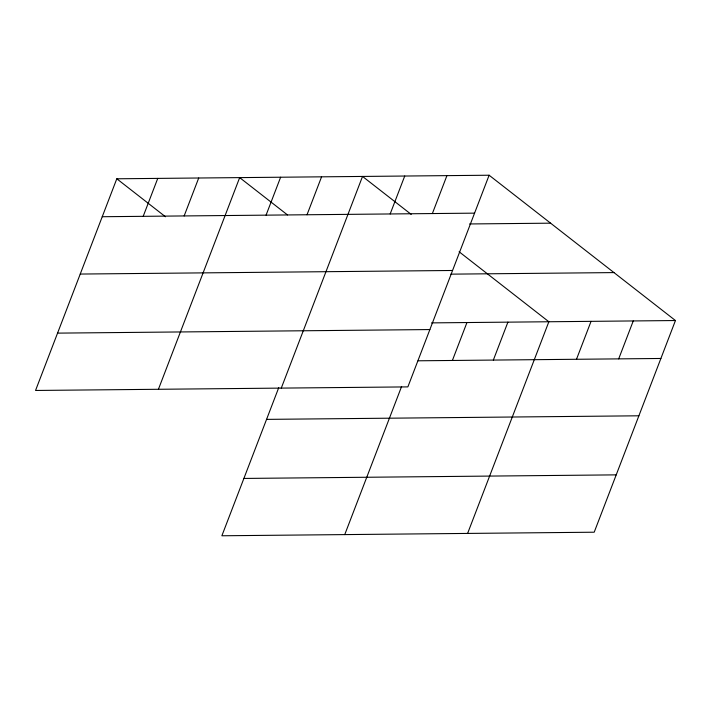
<?xml version="1.0" encoding="UTF-8"?>
<svg xmlns="http://www.w3.org/2000/svg" width="711" height="711" viewBox="0 0 711 711"><rect width="100%" height="100%" fill="white"/><g stroke="black" fill="none" stroke-linecap="round" stroke-linejoin="round"><path stroke-width="1.07" d="M489.124 175.226L116.8 178.79L35.55 390.463L407.874 386.891L489.124 175.226L675.45 320.537L594.2 532.21L221.876 535.774L278.748 387.637M143.195 216.331L157.753 178.399M184.149 215.94L198.716 178.008M158.42 389.281L239.669 177.617L287.493 214.918M266.065 215.149L280.623 177.226M307.019 214.758L321.576 176.826M281.28 388.099L362.53 176.435L411.216 214.402M390.17 213.958L404.728 176.035M432.368 213.558L446.926 175.626M344.746 534.601L401.608 386.455M452.392 360.468L466.949 322.536M493.345 360.077L507.903 322.145M467.607 533.419L548.856 321.754L459.119 251.765M576.497 359.277L591.054 321.345M618.694 358.868L633.252 320.945M102.242 216.722L474.566 213.149M469.553 223.956L550.607 223.174M80.236 274.055L452.552 270.482M450.845 274.153L613.966 272.589M431.533 322.883L675.45 320.537M57.555 333.13L429.879 329.557M418.077 360.797L660.892 358.468M266.563 419.374L638.887 415.802M243.882 478.441L616.206 474.868M116.8 178.79L165.476 216.757"/></g></svg>
